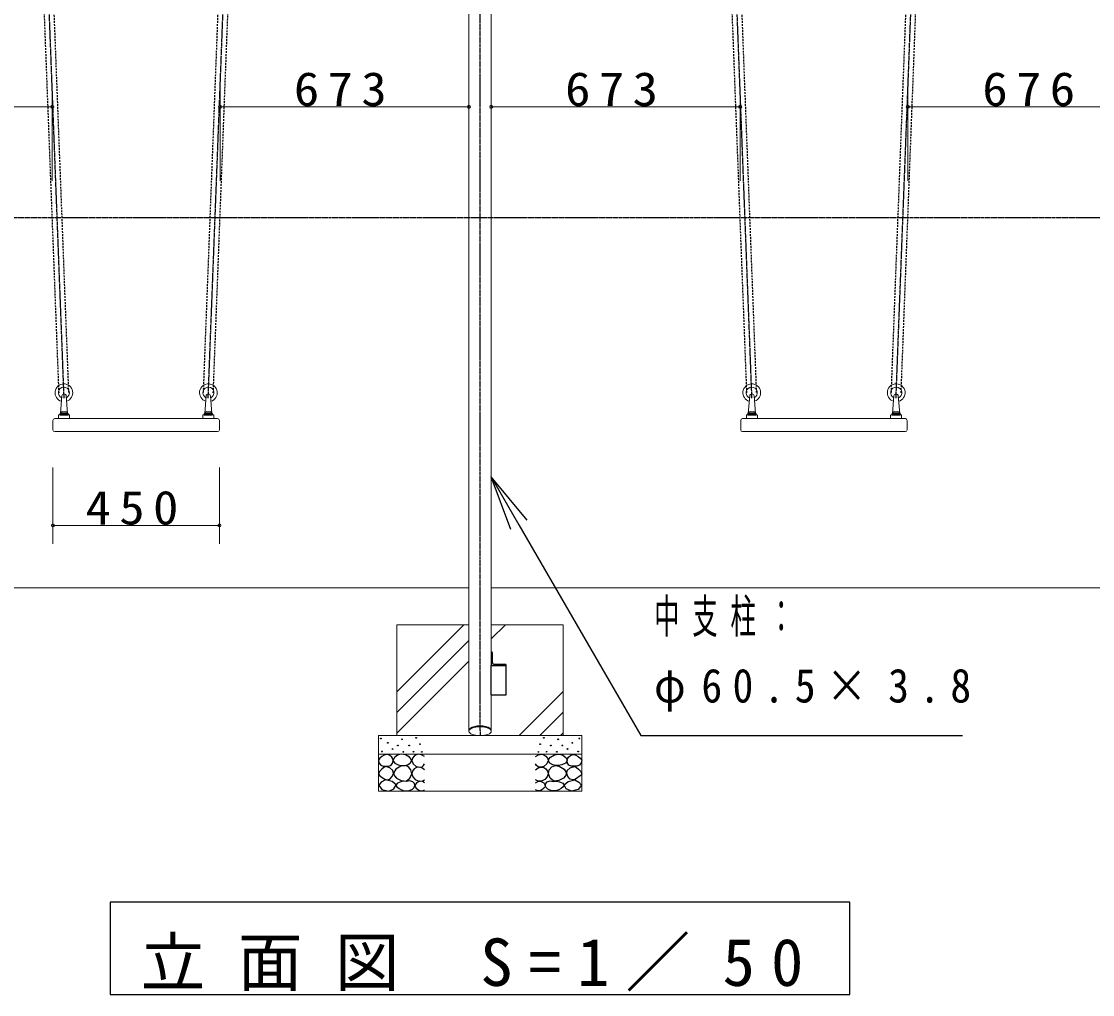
# Model space of a CAD drawing. Units: millimetres, scale not verified, with parts at other scales. Extents: x -35408 to 0, y -49934 to 13350.
# Drawn here: x -16020 to -13124, y 1800 to 4431 of the extents above; entities that cross this region are included whole.
import ezdxf

# ---------------------------------------------------------------- set-up
doc = ezdxf.new("R2010")
doc.units = ezdxf.units.MM
doc.linetypes.add('USER2', pattern=[6, 3, -1, 1, -1])
doc.linetypes.add('USER4', pattern=[8, 5, -3])
doc.layers.add('線', color=2, linetype='Continuous', lineweight=25)
doc.layers.add('補助', color=2, linetype='Continuous', lineweight=25)
doc.styles.add('ＭＳ ゴシック', font='')
doc.styles.get('ＭＳ ゴシック').set_extended_font_data('MS Gothic')

# ---------------------------------------------------------------- blocks, each defined once
blk = doc.blocks.new('dimension_origin')
at = {"color": 0, "linetype": 'Continuous', "lineweight": -2}
blk.add_circle((0, 0), 1.25, dxfattribs=at)

msp = doc.modelspace()

# ---------------------------------------------------------------- linework, layer by layer
at = {"layer": '線', "color": 20, "linetype": 'USER2'}
for p, q in [((-14780, 2513.775), (-14780, 5463.25)), ((-15904.76, 3412.005), (-15975, 5239.95)), ((-15515.24, 3412.005), (-15445, 5239.95)), ((-14044.76, 3412.005), (-14115, 5239.95)), ((-13655.24, 3412.005), (-13585, 5239.95)), ((-11809.329, 3900), (-17750.671, 3900)), ((-14780, 2513.775), (-14780, 2500))]:
    msp.add_line(p, q, dxfattribs=at)
at = {"layer": '線', "color": 7, "lineweight": 13}
for p, q in [((-14810.25, 2511.974), (-14810.25, 5282.534)), ((-14749.75, 2511.974), (-14749.75, 5282.534)), ((-15914.712, 3370.689), (-15910.982, 3418.467)), ((-15895.288, 3370.689), (-15899.018, 3418.467)), ((-15524.712, 3370.689), (-15520.982, 3418.467)), ((-15505.288, 3370.689), (-15509.018, 3418.467)), ((-14054.712, 3370.689), (-14050.982, 3418.467)), ((-14035.288, 3370.689), (-14039.018, 3418.467)), ((-13664.712, 3370.689), (-13660.982, 3418.467)), ((-13645.288, 3370.689), (-13649.018, 3418.467)), ((-15920, 3358.2), (-15920, 3365.8)), ((-15918.8, 3367), (-15891.2, 3367)), ((-15890, 3358.2), (-15890, 3365.8)), ((-15530, 3358.2), (-15530, 3365.8)), ((-15528.8, 3367), (-15501.2, 3367)), ((-15500, 3358.2), (-15500, 3365.8)), ((-14060, 3358.2), (-14060, 3365.8)), ((-14058.8, 3367), (-14031.2, 3367)), ((-14030, 3358.2), (-14030, 3365.8)), ((-13670, 3358.2), (-13670, 3365.8)), ((-13668.8, 3367), (-13641.2, 3367)), ((-13640, 3358.2), (-13640, 3365.8)), ((-15935, 3352), (-15935, 3327)), ((-15930, 3357), (-15490, 3357)), ((-15918.8, 3357), (-15891.2, 3357)), ((-15528.8, 3357), (-15501.2, 3357)), ((-15485, 3352), (-15485, 3327)), ((-14075, 3352), (-14075, 3327)), ((-14070, 3357), (-13630, 3357)), ((-14058.8, 3357), (-14031.2, 3357)), ((-13668.8, 3357), (-13641.2, 3357)), ((-13625, 3352), (-13625, 3327)), ((-15930, 3322), (-15490, 3322)), ((-14070, 3322), (-13630, 3322)), ((-14810.25, 2900), (-17926.998, 2900)), ((-11633.002, 2900), (-14749.75, 2900)), ((-14810.25, 2800), (-15005, 2800)), ((-15005, 2800), (-15005, 2500)), ((-14555, 2800), (-14749.75, 2800)), ((-14555, 2500), (-14555, 2800)), ((-15055, 2500), (-15055, 2350)), ((-15055, 2500), (-14505, 2500)), ((-14810.25, 2511.974), (-14810.25, 2513.775)), ((-14749.75, 2511.974), (-14749.75, 2513.769)), ((-14505, 2350), (-14505, 2500)), ((-15055, 2450), (-14505, 2450)), ((-15055, 2350), (-14505, 2350))]:
    msp.add_line(p, q, dxfattribs=at)
at = {"layer": '線', "color": 4, "linetype": 'USER4'}
for p, q in [((-15918.576, 3426.485), (-15988.24, 5239.441)), ((-15892.095, 3427.503), (-15961.76, 5240.459)), ((-15527.905, 3427.503), (-15458.24, 5240.459)), ((-15501.424, 3426.485), (-15431.76, 5239.441)), ((-14058.576, 3426.485), (-14128.24, 5239.441)), ((-14032.095, 3427.503), (-14101.76, 5240.459)), ((-13667.905, 3427.503), (-13598.24, 5240.459)), ((-13641.424, 3426.485), (-13571.76, 5239.441))]:
    msp.add_line(p, q, dxfattribs=at)
at = {"layer": '線'}
for p, q in [((-15915.75, 3370), (-15894.25, 3370)), ((-15915.75, 3370), (-15915.75, 3367)), ((-15915.75, 3367), (-15894.25, 3367)), ((-15915.5, 3371), (-15915.5, 3370)), ((-15915.5, 3371), (-15894.5, 3371)), ((-15915.5, 3370), (-15894.5, 3370)), ((-15910, 3375.8), (-15900, 3375.8)), ((-15895.389, 3367), (-15896.193, 3370)), ((-15894.25, 3367), (-15895.054, 3370)), ((-15894.5, 3371), (-15894.5, 3370)), ((-15894.25, 3370), (-15894.25, 3367)), ((-15525.75, 3370), (-15504.25, 3370)), ((-15525.75, 3370), (-15525.75, 3367)), ((-15525.75, 3367), (-15504.25, 3367)), ((-15525.5, 3371), (-15525.5, 3370)), ((-15525.5, 3371), (-15504.5, 3371)), ((-15525.5, 3370), (-15504.5, 3370)), ((-15520, 3375.8), (-15510, 3375.8)), ((-15505.389, 3367), (-15506.193, 3370)), ((-15504.25, 3367), (-15505.054, 3370)), ((-15504.5, 3371), (-15504.5, 3370)), ((-15504.25, 3370), (-15504.25, 3367)), ((-14055.75, 3370), (-14034.25, 3370)), ((-14055.75, 3370), (-14055.75, 3367)), ((-14055.75, 3367), (-14034.25, 3367)), ((-14055.5, 3371), (-14055.5, 3370)), ((-14055.5, 3371), (-14034.5, 3371)), ((-14055.5, 3370), (-14034.5, 3370)), ((-14050, 3375.8), (-14040, 3375.8)), ((-14035.389, 3367), (-14036.193, 3370)), ((-14034.25, 3367), (-14035.054, 3370)), ((-14034.5, 3371), (-14034.5, 3370)), ((-14034.25, 3370), (-14034.25, 3367)), ((-13665.75, 3370), (-13644.25, 3370)), ((-13665.75, 3370), (-13665.75, 3367)), ((-13665.75, 3367), (-13644.25, 3367)), ((-13665.5, 3371), (-13665.5, 3370)), ((-13665.5, 3371), (-13644.5, 3371)), ((-13665.5, 3370), (-13644.5, 3370)), ((-13660, 3375.8), (-13650, 3375.8)), ((-13645.389, 3367), (-13646.193, 3370)), ((-13644.25, 3367), (-13645.054, 3370)), ((-13644.5, 3371), (-13644.5, 3370)), ((-13644.25, 3370), (-13644.25, 3367)), ((-14748.75, 2726.315), (-14749.75, 2726.315)), ((-14749.75, 2726.315), (-14749.75, 2689.582)), ((-14746.75, 2697.082), (-14746.75, 2724.315)), ((-14749.75, 2610.418), (-14749.75, 2689.582)), ((-14749.75, 2689.582), (-14709.75, 2689.582)), ((-14711.75, 2692.582), (-14742.25, 2692.582)), ((-14709.75, 2689.582), (-14709.75, 2690.582)), ((-14709.75, 2610.418), (-14709.75, 2689.582)), ((-14749.75, 2610.418), (-14709.75, 2610.418))]:
    msp.add_line(p, q, dxfattribs=at)
at = {"layer": '線', "color": 7, "lineweight": 13}
for centre, radius, start, end in [((-15905.336, 3426.994), 24, 92.13729, 253.59569), ((-15905.336, 3426.994), 24, 288.04255, 92.13729), ((-15514.664, 3426.994), 24, 87.86271, 251.95745), ((-15514.664, 3426.994), 24, 286.40431, 87.86271), ((-14045.336, 3426.994), 24, 92.13729, 253.59569), ((-14045.336, 3426.994), 24, 288.04255, 92.13729), ((-13654.664, 3426.994), 24, 87.86271, 251.95745), ((-13654.664, 3426.994), 24, 286.40431, 87.86271), ((-15905.336, 3426.994), 15, 92.13729, 246.20496), ((-15905, 3418), 6, 4.46422, 175.53578), ((-15905.336, 3426.994), 15, 296.52804, 92.13729), ((-15514.664, 3426.994), 15, 87.86271, 243.47196), ((-15515, 3418), 6, 4.46422, 175.53578), ((-15514.664, 3426.994), 15, 293.79504, 87.86271), ((-14045.336, 3426.994), 15, 92.13729, 246.20496), ((-14045, 3418), 6, 4.46422, 175.53578), ((-14045.336, 3426.994), 15, 296.52804, 92.13729), ((-13654.664, 3426.994), 15, 87.86271, 243.47196), ((-13655, 3418), 6, 4.46422, 175.53578), ((-13654.664, 3426.994), 15, 293.79504, 87.86271), ((-15918.8, 3365.8), 1.2, 90, 180), ((-15918.7, 3371), 4, 270, 355.53578), ((-15891.3, 3371), 4, 184.46422, 270), ((-15891.2, 3365.8), 1.2, 0, 90), ((-15528.8, 3365.8), 1.2, 90, 180), ((-15528.7, 3371), 4, 270, 355.53578), ((-15501.3, 3371), 4, 184.46422, 270), ((-15501.2, 3365.8), 1.2, 0, 90), ((-14058.8, 3365.8), 1.2, 90, 180), ((-14058.7, 3371), 4, 270, 355.53578), ((-14031.3, 3371), 4, 184.46422, 270), ((-14031.2, 3365.8), 1.2, 0, 90), ((-13668.8, 3365.8), 1.2, 90, 180), ((-13668.7, 3371), 4, 270, 355.53578), ((-13641.3, 3371), 4, 184.46422, 270), ((-13641.2, 3365.8), 1.2, 0, 90), ((-15930, 3352), 5, 90, 180), ((-15918.8, 3358.2), 1.2, 180, 270), ((-15891.2, 3358.2), 1.2, 270, 0), ((-15528.8, 3358.2), 1.2, 180, 270), ((-15501.2, 3358.2), 1.2, 270, 0), ((-15490, 3352), 5, 0, 90), ((-14070, 3352), 5, 90, 180), ((-14058.8, 3358.2), 1.2, 180, 270), ((-14031.2, 3358.2), 1.2, 270, 0), ((-13668.8, 3358.2), 1.2, 180, 270), ((-13641.2, 3358.2), 1.2, 270, 0), ((-13630, 3352), 5, 0, 90), ((-15930, 3327), 5, 180, 270), ((-15490, 3327), 5, 270, 0), ((-14070, 3327), 5, 180, 270), ((-13630, 3327), 5, 270, 0)]:
    msp.add_arc(centre, radius, start, end, dxfattribs=at)
at = {"layer": '線'}
for centre, radius, start, end in [((-15905, 3364.52), 12.339, 113.90552, 148.31866), ((-15905, 3364.52), 12.339, 31.68134, 66.09448), ((-15515, 3364.52), 12.339, 113.90552, 148.31866), ((-15515, 3364.52), 12.339, 31.68134, 66.09448), ((-14045, 3364.52), 12.339, 113.90552, 148.31866), ((-14045, 3364.52), 12.339, 31.68134, 66.09448), ((-13655, 3364.52), 12.339, 113.90552, 148.31866), ((-13655, 3364.52), 12.339, 31.68134, 66.09448), ((-14748.75, 2724.315), 2, 0, 90), ((-14742.25, 2697.082), 4.5, 180, 270), ((-14711.75, 2690.582), 2, 0, 90)]:
    msp.add_arc(centre, radius, start, end, dxfattribs=at)
msp.add_ellipse((-14780, 2513.775), major_axis=(30.25, 0), ratio=0.39582, start_param=6.2826837, end_param=9.42477796, dxfattribs=at)
at = {"layer": '線', "color": 7, "lineweight": 13}
msp.add_ellipse((-14780, 2511.974), major_axis=(30.25, 0), ratio=0.39582, dxfattribs=at)
at = {"layer": '補助', "lineweight": 13}
for p, q in [((-15936.771, 4000), (-15936.771, 4250)), ((-15483.229, 4000), (-15483.229, 4250)), ((-14810.25, 4000), (-14810.25, 4250)), ((-14749.75, 4000), (-14749.75, 4250)), ((-14076.771, 4000), (-14076.771, 4250)), ((-13623.229, 4000), (-13623.229, 4250)), ((-16613.227, 4200), (-15936.771, 4200)), ((-15483.229, 4200), (-14810.25, 4200)), ((-14749.75, 4200), (-14076.771, 4200)), ((-13623.229, 4200), (-12946.771, 4200)), ((-15935, 3225), (-15935, 3018.279)), ((-15485, 3225), (-15485, 3018.279)), ((-15485, 3068.279), (-15935, 3068.279)), ((-15005, 2618.753), (-14823.753, 2800)), ((-14749.75, 2761.749), (-14711.499, 2800)), ((-15005, 2562.626), (-14810.25, 2757.376)), ((-15005, 2506.499), (-14810.25, 2701.249)), ((-14674.74, 2500), (-14555, 2619.74)), ((-14618.613, 2500), (-14555, 2563.613)), ((-14562.487, 2500), (-14555, 2507.487))]:
    msp.add_line(p, q, dxfattribs=at)
at = {"layer": '補助'}
for p, q in [((-14696.401, 3057.596), (-14749.75, 3200)), ((-14653.099, 3082.596), (-14749.75, 3200)), ((-14749.75, 3200), (-14674.75, 3070.096)), ((-14674.75, 3070.096), (-14345.605, 2500)), ((-14345.605, 2500), (-14295.605, 2500)), ((-14295.605, 2500), (-13475.832, 2500))]:
    msp.add_line(p, q, dxfattribs=at)
for points in [[(-15032.551, 2449.402), (-15039.014, 2446.862), (-15045.225, 2443.382), (-15051.083, 2439.344), (-15054.731, 2433.877), (-15053.719, 2426.294), (-15048.711, 2419.935), (-15041.845, 2417.345), (-15034.136, 2417.084), (-15026.523, 2417.688), (-15020.194, 2420.252), (-15016.442, 2425.538), (-15015.125, 2431.976), (-15015.973, 2437.181), (-15018.927, 2442.115), (-15025.087, 2446.942)], [(-14993.127, 2449.493), (-14998.032, 2448.876), (-15003.669, 2446.79), (-15011.64, 2441.002), (-15015.292, 2434.086), (-15014.417, 2430.124), (-15010.696, 2425.707), (-15001.205, 2420.934), (-14991.235, 2419.49), (-14983.885, 2419.318), (-14976.369, 2420.842), (-14968.77, 2425.456), (-14965.016, 2431.653), (-14965.986, 2436.306), (-14970.693, 2441.654), (-14981.361, 2447.861)], [(-14566.873, 2449.493), (-14561.968, 2448.876), (-14556.331, 2446.79), (-14548.36, 2441.002), (-14544.708, 2434.086), (-14545.583, 2430.124), (-14549.304, 2425.707), (-14558.795, 2420.934), (-14568.765, 2419.49), (-14576.115, 2419.318), (-14583.631, 2420.842), (-14591.23, 2425.456), (-14594.984, 2431.653), (-14594.014, 2436.306), (-14589.307, 2441.654), (-14578.639, 2447.861)], [(-14527.449, 2449.402), (-14520.986, 2446.862), (-14514.775, 2443.382), (-14508.917, 2439.344), (-14505.269, 2433.877), (-14506.281, 2426.294), (-14511.289, 2419.935), (-14518.155, 2417.345), (-14525.864, 2417.084), (-14533.477, 2417.688), (-14539.806, 2420.252), (-14543.558, 2425.538), (-14544.875, 2431.976), (-14544.027, 2437.181), (-14541.073, 2442.115), (-14534.913, 2446.942)], [(-15035.086, 2416.45), (-15040.415, 2413.657), (-15045.859, 2409.479), (-15052.308, 2402.659), (-15054.731, 2395.855), (-15051.103, 2391.027), (-15044.592, 2386.666), (-15037.954, 2382.379), (-15031.284, 2380.329), (-15023.64, 2382.776), (-15017.343, 2389.201), (-15014.236, 2397.478), (-15015.759, 2405.994), (-15023.917, 2413.245)], [(-15005.831, 2385.163), (-14993.242, 2378.307), (-14979.883, 2377.324), (-14969.599, 2384.778), (-14964.747, 2396.515), (-14967.027, 2407.293), (-14973.936, 2415.436), (-14982.761, 2418.869), (-14993.938, 2417.598), (-15007.692, 2409.543), (-15013.669, 2398.678), (-15011.034, 2391.484)], [(-14554.169, 2385.163), (-14566.758, 2378.307), (-14580.117, 2377.324), (-14590.401, 2384.778), (-14595.253, 2396.515), (-14592.973, 2407.293), (-14586.064, 2415.436), (-14577.239, 2418.869), (-14566.062, 2417.598), (-14552.308, 2409.543), (-14546.331, 2398.678), (-14548.966, 2391.484)], [(-14524.914, 2416.45), (-14519.585, 2413.657), (-14514.141, 2409.479), (-14507.692, 2402.659), (-14505.269, 2395.855), (-14508.897, 2391.027), (-14515.408, 2386.666), (-14522.046, 2382.379), (-14528.716, 2380.329), (-14536.36, 2382.776), (-14542.657, 2389.201), (-14545.764, 2397.478), (-14544.241, 2405.994), (-14536.083, 2413.245)], [(-15035.905, 2380.517), (-15047.225, 2374.498), (-15054.036, 2365.683), (-15045.549, 2354.413), (-15027.114, 2350.299), (-15012.761, 2356.41), (-15007.335, 2366.782), (-15018.117, 2375.89)], [(-14978.802, 2376.373), (-14986.337, 2376.999), (-14994.479, 2375.562), (-15003.406, 2371.504), (-15007.723, 2366.102), (-15005.037, 2361.419), (-14999.074, 2356.912), (-14992.595, 2353.068), (-14985.289, 2350.695), (-14973.44, 2350.928), (-14963.124, 2355.02), (-14958.421, 2359.827), (-14956.367, 2365.561), (-14957.427, 2370.709), (-14961.503, 2375.292), (-14969.901, 2377.832)], [(-14581.198, 2376.373), (-14573.663, 2376.999), (-14565.521, 2375.562), (-14556.594, 2371.504), (-14552.277, 2366.102), (-14554.963, 2361.419), (-14560.926, 2356.912), (-14567.405, 2353.068), (-14574.711, 2350.695), (-14586.56, 2350.928), (-14596.876, 2355.02), (-14601.579, 2359.827), (-14603.633, 2365.561), (-14602.573, 2370.709), (-14598.497, 2375.292), (-14590.099, 2377.832)], [(-14524.095, 2380.517), (-14512.775, 2374.498), (-14505.964, 2365.683), (-14514.451, 2354.413), (-14532.886, 2350.299), (-14547.239, 2356.41), (-14552.665, 2366.782), (-14541.883, 2375.89)], [(-15780, 2050), (-15780, 1800), (-13780, 1800), (-13780, 2050)]]:
    msp.add_lwpolyline(points, close=True, dxfattribs=at)
for points in [[(-14930, 2443.299), (-14938.427, 2448.154), (-14947.11, 2449.636), (-14952.729, 2447.948), (-14957.883, 2444.249), (-14962.355, 2438.941), (-14964.22, 2432.209), (-14960.552, 2423.439), (-14952.496, 2417), (-14944.197, 2414.621), (-14936.971, 2415.733), (-14932.921, 2419.109), (-14930, 2423.654)], [(-14630, 2443.299), (-14621.573, 2448.154), (-14612.89, 2449.636), (-14607.271, 2447.948), (-14602.117, 2444.249), (-14597.645, 2438.941), (-14595.78, 2432.209), (-14599.448, 2423.439), (-14607.504, 2417), (-14615.803, 2414.621), (-14623.029, 2415.733), (-14627.079, 2419.109), (-14630, 2423.654)], [(-14930.317, 2407.178), (-14937.457, 2412.64), (-14945.526, 2415.099), (-14952.231, 2413.875), (-14958.199, 2410.03), (-14962.592, 2404.249), (-14964.22, 2397.039), (-14961.556, 2388.431), (-14955.348, 2381.513), (-14947.709, 2377.642), (-14940.139, 2376.761), (-14934.985, 2378.2), (-14930.317, 2380.88)], [(-14629.683, 2407.178), (-14622.543, 2412.64), (-14614.474, 2415.099), (-14607.769, 2413.875), (-14601.801, 2410.03), (-14597.408, 2404.249), (-14595.78, 2397.039), (-14598.444, 2388.431), (-14604.652, 2381.513), (-14612.291, 2377.642), (-14619.861, 2376.761), (-14625.015, 2378.2), (-14629.683, 2380.88)], [(-14930, 2372.642), (-14936.018, 2375.96), (-14943.308, 2376.761), (-14952.024, 2372.427), (-14956.298, 2365.671), (-14955.686, 2362.001), (-14952.813, 2357.75), (-14945.651, 2352.278), (-14938.238, 2350.462), (-14933.942, 2351.514), (-14930, 2353.631)], [(-14630, 2372.642), (-14623.982, 2375.96), (-14616.692, 2376.761), (-14607.976, 2372.427), (-14603.702, 2365.671), (-14604.314, 2362.001), (-14607.187, 2357.75), (-14614.349, 2352.278), (-14621.762, 2350.462), (-14626.058, 2351.514), (-14630, 2353.631)]]:
    msp.add_lwpolyline(points, dxfattribs=at)
for centre in [(-15048.394, 2492.177), (-14952.583, 2494.091), (-14607.417, 2494.091), (-14511.606, 2492.177), (-15029.383, 2480.77), (-15016.392, 2463.977), (-15002.451, 2473.483), (-14991.044, 2489.959), (-14971.504, 2473.549), (-14942.582, 2477.063), (-14617.418, 2477.063), (-14588.496, 2473.549), (-14568.956, 2489.959), (-14557.549, 2473.483), (-14543.608, 2463.977), (-14530.617, 2480.77), (-15045.225, 2457.323), (-14987.559, 2456.373), (-14959.881, 2456.521), (-14937.717, 2455.98), (-14622.283, 2455.98), (-14600.119, 2456.521), (-14572.441, 2456.373), (-14514.775, 2457.323)]:
    msp.add_circle(centre, 1, dxfattribs=at)

# ---------------------------------------------------------------- block references
at = {"layer": '補助', "lineweight": 13, "xscale": 3.33, "yscale": 3.33, "rotation": 180}
for p in [(-15936.771, 4200), (-14810.25, 4200), (-14076.771, 4200), (-15485, 3068.279)]:
    msp.add_blockref('dimension_origin', p, dxfattribs=at)
at = {"layer": '補助', "lineweight": 13, "xscale": 3.33, "yscale": 3.33}
for p in [(-15483.229, 4200), (-14749.75, 4200), (-13623.229, 4200), (-15935, 3068.279)]:
    msp.add_blockref('dimension_origin', p, dxfattribs=at)

# ---------------------------------------------------------------- texts
at = {"layer": '補助', "style": 'ＭＳ ゴシック'}
for s, insert, char_height, attachment_point in [('\\T1.33;\\W1.1;673', (-15146.739, 4201), 91.64, 8), ('\\T1.33;\\W1.1;673', (-14413.261, 4201), 91.64, 8), ('\\T1.33;\\W1.1;676', (-13285, 4201), 91.64, 8), ('\\T1.33;\\W1.1;450', (-15710, 3069.279), 91.64, 8), ('\\T1.5;\\W0.55;中支柱：', (-14309.355, 2868.75), 91.64, 1), ('\\T1.5;\\W0.9;φ60.5×3.8', (-14309.355, 2681.25), 91.64, 1), ('\\T1.5;立面図\\~S=1／50', (-14780, 1808.333), 128.3, 8)]:
    msp.add_mtext(s, dxfattribs=dict(at, insert=insert, char_height=char_height, attachment_point=attachment_point))

doc.saveas('drawing.dxf')
